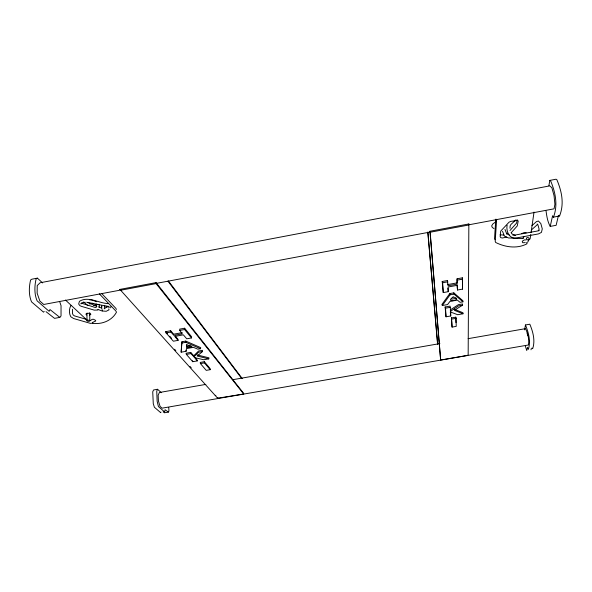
<?xml version="1.0" encoding="UTF-8"?>
<svg xmlns="http://www.w3.org/2000/svg" width="592" height="592" viewBox="0 0 592 592"><rect width="100%" height="100%" fill="white"/><g stroke="black" fill="none" stroke-linecap="round" stroke-linejoin="round"><path stroke-width="0.89" d="M468.849 223.961L468.168 354.512L467.636 355.378L440.648 360.032L429.955 231.257L468.849 223.961L468.094 225.13L430.155 232.242L440.648 360.032M197.188 354.948L208.917 357.805L208.776 358.863L197.203 356.051L202.464 351.581L202.479 350.353L198.594 350.989L193.784 355.748L190.698 352.403L186.066 353.224L186.369 354.393L192.755 361.705L197.195 360.92L197.106 359.899L194.916 357.339M210.16 369.682L210.175 368.668L204.344 361.697L200.251 362.422L200.422 363.577L206.231 370.37L210.16 369.682L204.44 362.866L204.344 361.697M178.081 340.363L174.751 336.397L183.35 334.843L186.732 338.802L191.468 337.951L184.6 329.529L184.637 328.227L179.694 329.122L179.753 330.41L182.262 333.858L173.833 335.353L170.888 332.016L170.659 330.765L165.73 331.661L166.056 332.896L173.36 341.207L178.081 340.363L177.992 339.297L175.165 336.012M89.725 312.68L89.814 321.13L88.075 321.375L87.017 320.783L86.92 313.168M509.986 228.253L510.126 225.885L510.963 224.449L516.017 219.787M507.122 225.212C505.886 231.109 509.409 239.471 516.609 237.947L538.439 233.921L541.436 232.39L542.279 228.875L540.836 223.598L538.431 221.016L536.433 221.623L531.919 225.678M495.785 219.173L494.542 238.517L494.993 239.693M496.651 219.284L495.201 241.284L495.652 242.454C505.198 247.264 517.134 249.01 526.902 243.845L527.065 243.142L525.881 242.557M181.914 341.776L181.152 352.181L186.073 351.3L186.487 348.592L193.443 347.349L197.854 349.191L200.533 348.71L200.71 347.622L185.725 341.081L181.914 341.776L181.152 352.181M517.304 219.795L516.55 223.125L509.986 230.51M186.576 345.062L186.628 346.631L191.001 345.876M160.987 412.091L160.684 412.646L154.386 407.244L153.269 403.633L152.729 391.808L153.58 389.965L157.583 389.27L161.29 392.696M530.795 234.328L530.143 238.783L529.403 239.59M531.054 232.545L534.043 212.062M191.468 337.951L191.638 336.833L184.637 328.227M524.623 329.84L525.444 324.971L529.81 324.209C532.978 331.675 535.427 340.644 532.674 348.688L532.386 348.207M548.895 185.755L549.798 180.405L555.984 179.221L556.82 179.628C561.771 191.349 564.42 203.567 559.595 215.917L553.305 217.197L552.595 215.717L550.227 226.403L556.132 225.308L558.448 215.473M538.787 230.318L539.09 229.082L537.921 224.782L537.136 223.983M44.193 311.451L43.534 312.162L31.561 301.898C28.623 295.127 28.927 287.002 30.606 279.972L31.924 279.187L37.407 278.144L42.594 282.939M530.987 349.791L531.424 348.185M110.571 307.847L111.067 306.338M70.929 305.479C68.983 308.846 68.894 313.36 70.788 316.735L73.586 318.526L90.369 323.358L92.826 323.18M502.512 231.243L504.399 236.09L508.424 237.947L521.108 238.502L523.091 238.317L523.831 236.815M81.777 303.459L82.044 302.912L80.845 303.888L82.34 302.882L85.285 302.246M523.091 238.317L523.661 237.163M163.133 411.832L164.458 412.779L168.365 412.106L168.942 411.003L168.75 407.525M527.553 242.335L529.263 239.397L528.811 237.806L526.998 237.488L526.332 238.872L527.731 240.056L529.263 239.397M538.639 230.939L539.09 230.192L537.492 231.013L515.136 235.039L512.176 234.121L511.133 232.693M449.757 293.588L441.891 304.503L442.32 305.509L447.559 304.577L449.957 301.432L457.357 300.107L460.08 302.334L462.929 301.824L462.892 300.743L453.82 292.848L449.757 293.588L450.046 294.831L442.32 305.509M46.013 311.666L54.553 318.355L59.814 317.379L61.035 315.943L61.043 305.664L59.829 302.075M157.583 389.27L156.747 391.105L157.139 401.25L158.419 406.549L164.643 411.965L165.087 409.738L168.365 412.106M511.273 232.634L517.26 225.944L518.207 221.053L517.623 220.416L510.933 221.349L509.061 222.163L500.721 231.095L500.159 236.659L500.699 237.592L502.305 238.021L506.73 237.089M531.601 229.792L537.61 224.398M92.537 322.381L95.667 321.086L95.682 320.45L93.573 319.28L92.145 319.34L90.546 320.509M553.305 217.197L553.505 217.049C558.101 204.987 555.414 192.274 550.604 180.819L549.798 180.405M107.877 306.19L104.133 308.854M495.83 221.771L492.862 223.931L491.663 225.892L492.292 227.424L493.943 228.571M506.567 233.936L507.603 233.196M450.209 309.986L458.423 304.621L462.515 303.955L462.589 305.198L454.367 310.304L463.018 313.782L462.959 312.731L454.175 309.202M37.407 278.144L36.105 278.928C34.469 285.966 34.195 294.069 37.111 300.854L48.936 311.155L49.395 311.177L49.965 309.542L59.814 317.379M89.37 315.144L90.872 314.3L89.873 313.353L87.364 313.249L85.862 314.1L86.869 315.048M87.017 320.783L88.112 320.176L89.836 320.39M521.752 233.633L524.061 232.612L526.207 232.819M93.647 305.368L96.91 304.355M190.698 352.403L190.905 353.587L193.939 356.858L198.653 352.203L202.464 351.581M463.018 313.782L457.727 314.722L450.778 312.125L450.727 315.965L446.02 316.801L445.117 306.996L450.031 306.116L450.727 311.177L458.578 305.857L462.589 305.198M119.895 289.399L156.059 282.621L243.608 393.258L243.675 394.006L217.656 398.216L119.895 289.399L120.827 290.206L156.103 283.598L243.675 394.006M120.938 290.006L43.756 304.473L39.864 301.062L37.141 293.188L37.237 285.573L40.078 282.776L549.835 185.858L551.899 187.864L554.023 195.53L554.919 204.262L554.06 208.828L468.709 224.827M156.355 283.368L429.666 232.138M89.37 303.94L92.848 303.289M524.801 242.624L522.669 242.727L522.24 241.233L524.564 239.856L526.133 239.945M457.498 290.021L457.061 285.351L448.137 287.002L448.277 291.678L443.253 292.589L442.209 281.489L447.463 280.534L448.07 285.758L457.031 284.167L457.105 278.788L462.382 277.826L462.544 289.111L457.498 290.021L457.253 285.026M166.056 332.896L170.888 332.016M179.753 330.41L184.6 329.529M442.209 281.489L442.653 282.747L447.811 281.814M457.268 280.097L462.441 279.158M182.255 332.652L173.663 334.177L170.659 330.765M182.092 342.997L185.836 342.324L200.533 348.71M450.046 294.831L454.034 294.113L462.929 301.824M451.607 299.167L456.062 298.368M186.369 354.393L190.905 353.587M445.117 306.996L445.532 308.18L450.349 307.322M208.776 358.863L203.796 359.751L194.627 357.649L197.195 360.92M451.474 317.941L455.818 317.171L456.003 318.363L456.24 326.37L452.073 327.102L451.474 317.941L452.073 327.102M200.422 363.577L204.44 362.866M451.748 319.11L456.003 318.363M205.831 384.393L159.389 392.496L158.153 395.249L158.434 401.028L160.077 406.401L162.09 408.162L528.486 344.981C529.3 339.527 527.975 333.555 525.504 328.656L468.124 338.661M233.159 379.635L439.893 343.582M215.236 395.449L215.895 395.33M217.345 397.794L217.997 397.676M97.895 310.03L94.254 310.134L81.296 306.316L79.927 305.664L78.677 304.044L79.424 301.335C88.282 295.667 99.16 303.496 108.528 303.615M96.318 307.322L95.112 307.433L81.748 303.282M503.851 235.061L500.025 234.809M89.429 299.818L91.464 299.885L96.585 301.698M447.73 284.574L457.135 282.872L457.105 278.788M512.835 235.209L515.432 235.32M87.927 302.423L107.655 306.404L109.328 307.255L107.973 306.256M86.913 319.51L74.481 315.891L73.179 314.974L72.513 313.568L72.453 309.276M97.813 309.387L101.972 310.963L106.227 311.281L109.024 309.853L108.773 308.913M96.933 306.301L86.743 302.194M98.59 306.937L101.913 308.203M509.372 235.054L506.745 233.84L504.976 229.437M87.838 305.62L83.62 301.92M92.574 322.825L93.196 323.35C102.312 324.475 111.94 320.538 116.469 312.228L115.98 311.126L99.323 293.839M65.475 300.04L87.083 320.228M105.961 306.034L107.085 307.181M101.632 293.462L115.899 308.373L116.387 309.49M174.581 349.236L175.809 350.612M189.995 366.433L191.231 367.81M165.73 331.661L167.455 333.622M169.741 336.234L171.465 338.202M525.444 324.971C528.552 332.467 530.965 341.369 528.36 349.428L527.561 347.319L526.732 350.523L525.341 346.054M550.227 226.403C547.615 221.904 546.749 216.176 546.053 210.981M167.906 281.156L241.765 378.562M168.409 280.971L242.254 378.562M559.085 215.37L559.381 216.065M101.928 306.723L101.461 305.561L101.765 308.129M102.046 309.557L102.564 310.889M527.109 333.081L527.746 335.708M448.277 291.678L447.841 288.297M450.727 315.965L450.297 311.94M450.423 310.067L450.727 311.177M429.955 231.257L430.155 232.242M192.585 360.706L192.755 361.705M453.82 292.848L454.034 294.113M193.784 355.748L193.939 356.858M104.392 305.428L104.695 307.958M185.969 350.257L186.073 351.3M427.905 232.182L437.68 344.329M427.794 232.175L437.614 344.514M185.725 341.081L185.836 342.324M442.653 282.747L443.253 292.589M445.532 308.18L446.02 316.801M462.544 289.111L462.382 277.826M156.059 282.621L156.103 283.598M447.463 280.534L447.574 282.895M455.818 317.171L455.981 322.633M99.182 304.673L99.256 307.263M96.215 304.022L96.289 306.641M186.828 344.773L186.554 347.711L192.045 346.727L186.828 344.773M453.132 296.992C443.334 303.866 464.683 299.493 453.132 296.992"/></g></svg>
